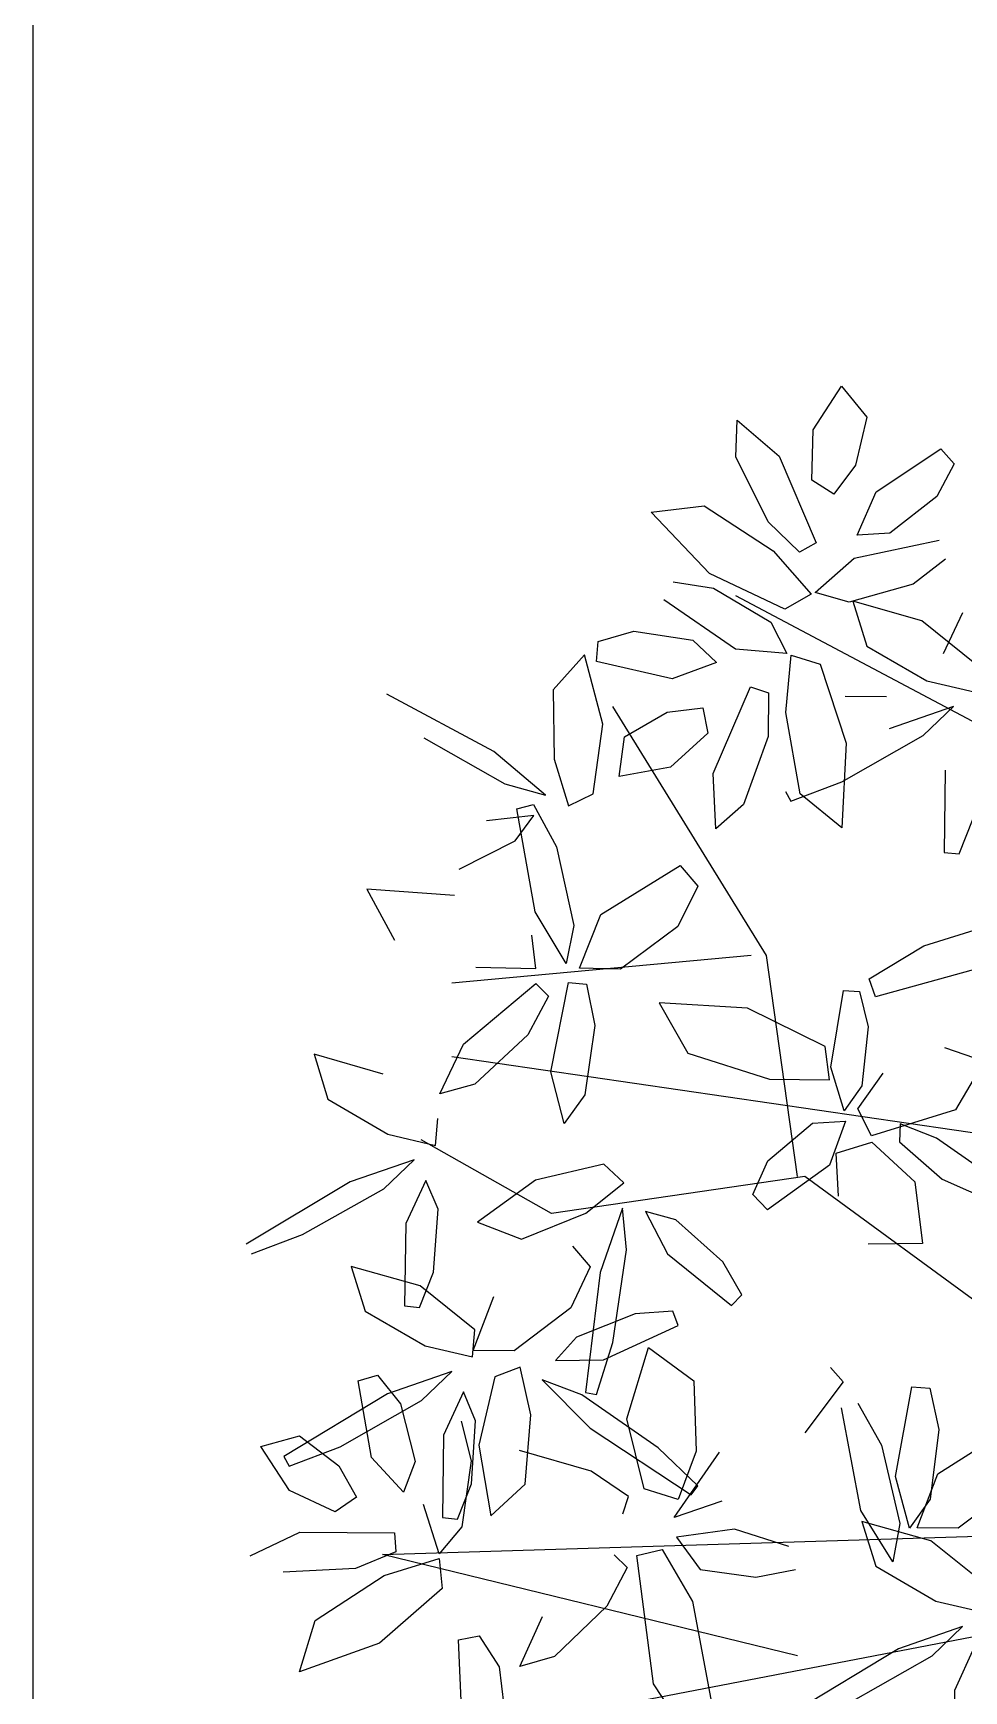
# Model space of a CAD drawing. Extents: x 8365 to 8547, y -347 to -272.
# Drawn here: x 8489.898 to 8490.463, y -312.444 to -311.438 of the extents above; entities that cross this region are included whole.
import ezdxf

# ---------------------------------------------------------------- set-up
doc = ezdxf.new("R2010")
doc.units = 0
doc.layers.get('0').update_dxf_attribs({"linetype": 'CONTINUOUS'})
doc.layers.add('1', color=7, linetype='CONTINUOUS')

msp = doc.modelspace()

# ---------------------------------------------------------------- linework, layer by layer
at = {"color": 60}
for p, q in [((8490.371, -311.6785), (8490.3883, -311.6519)), ((8490.3883, -311.6519), (8490.4036, -311.6708)), ((8490.3241, -311.6949), (8490.3249, -311.6726)), ((8490.3249, -311.6726), (8490.3504, -311.6945)), ((8490.3703, -311.7091), (8490.371, -311.6785)), ((8490.4036, -311.6708), (8490.3967, -311.6999)), ((8490.3437, -311.7343), (8490.3241, -311.6949)), ((8490.3504, -311.6945), (8490.373, -311.7471)), ((8490.4093, -311.7161), (8490.4485, -311.6899)), ((8490.4566, -311.6991), (8490.4462, -311.719)), ((8490.4485, -311.6899), (8490.4566, -311.6991)), ((8490.3836, -311.7175), (8490.3703, -311.7091)), ((8490.3967, -311.6999), (8490.3836, -311.7175)), ((8490.3978, -311.7424), (8490.4093, -311.7161)), ((8490.4462, -311.719), (8490.4177, -311.7412)), ((8490.2727, -311.7285), (8490.305, -311.7245)), ((8490.3081, -311.7657), (8490.2727, -311.7285)), ((8490.305, -311.7245), (8490.3469, -311.752)), ((8490.3628, -311.7527), (8490.3437, -311.7343)), ((8490.373, -311.7471), (8490.3628, -311.7527)), ((8490.3959, -311.7563), (8490.4475, -311.7454)), ((8490.4177, -311.7412), (8490.3978, -311.7424)), ((8490.3469, -311.752), (8490.3698, -311.7783)), ((8490.3724, -311.7771), (8490.3959, -311.7563)), ((8490.4514, -311.757), (8490.4318, -311.7722)), ((8490.3539, -311.7873), (8490.3081, -311.7657)), ((8490.2862, -311.7708), (8490.3107, -311.7745)), ((8490.3107, -311.7745), (8490.3454, -311.7952)), ((8490.3698, -311.7783), (8490.3539, -311.7873)), ((8490.3929, -311.7831), (8490.3724, -311.7771)), ((8490.4318, -311.7722), (8490.3929, -311.7831)), ((8490.3239, -311.8115), (8490.2805, -311.7816)), ((8490.437, -311.7944), (8490.3952, -311.7825)), ((8490.3952, -311.7825), (8490.4036, -311.8097)), ((8490.4617, -311.7896), (8490.45, -311.8144)), ((8490.3454, -311.7952), (8490.3552, -311.8143)), ((8490.4703, -311.8211), (8490.437, -311.7944)), ((8490.2395, -311.819), (8490.2406, -311.8069)), ((8490.2406, -311.8069), (8490.2622, -311.8007)), ((8490.2622, -311.8007), (8490.298, -311.8061)), ((8490.298, -311.8061), (8490.3124, -311.8197)), ((8490.4036, -311.8097), (8490.4401, -311.8308)), ((8490.2324, -311.8151), (8490.2133, -311.8362)), ((8490.2435, -311.8571), (8490.2324, -311.8151)), ((8490.2855, -311.8295), (8490.2395, -311.819)), ((8490.3124, -311.8197), (8490.2855, -311.8295)), ((8490.3552, -311.8143), (8490.3239, -311.8115)), ((8490.3545, -311.8501), (8490.3578, -311.8153)), ((8490.3578, -311.8153), (8490.3753, -311.8207)), ((8490.3753, -311.8207), (8490.3911, -311.8687)), ((8490.1772, -311.8736), (8490.1123, -311.8389)), ((8490.2133, -311.8362), (8490.2138, -311.8784)), ((8490.3104, -311.8871), (8490.333, -311.8345)), ((8490.333, -311.8345), (8490.344, -311.838)), ((8490.344, -311.838), (8490.3438, -311.8646)), ((8490.4156, -311.8406), (8490.3906, -311.8404)), ((8490.4401, -311.8308), (8490.4689, -311.8375)), ((8490.2565, -311.8647), (8490.2824, -311.8498)), ((8490.2824, -311.8498), (8490.3041, -311.8472)), ((8490.3041, -311.8472), (8490.3072, -311.8626)), ((8490.3633, -311.8994), (8490.3545, -311.8501)), ((8490.4562, -311.8463), (8490.4173, -311.8599)), ((8490.4378, -311.864), (8490.4562, -311.8463)), ((8490.2375, -311.8993), (8490.2435, -311.8571)), ((8490.1348, -311.8653), (8490.184, -311.8933)), ((8490.2533, -311.8889), (8490.2565, -311.8647)), ((8490.3072, -311.8626), (8490.2846, -311.8831)), ((8490.3438, -311.8646), (8490.3288, -311.9059)), ((8490.3911, -311.8687), (8490.3885, -311.9201)), ((8490.3886, -311.8921), (8490.4378, -311.864)), ((8490.2086, -311.9002), (8490.1772, -311.8736)), ((8490.2138, -311.8784), (8490.2227, -311.9066)), ((8490.2846, -311.8831), (8490.2533, -311.8889)), ((8490.312, -311.9206), (8490.3104, -311.8871)), ((8490.4513, -311.885), (8490.4506, -311.9349)), ((8490.184, -311.8933), (8490.2086, -311.9002)), ((8490.2227, -311.9066), (8490.2375, -311.8993)), ((8490.3544, -311.8979), (8490.3576, -311.9038)), ((8490.3576, -311.9038), (8490.3886, -311.8921)), ((8490.3885, -311.9201), (8490.3633, -311.8994)), ((8490.1913, -311.9084), (8490.2014, -311.9058)), ((8490.2024, -311.971), (8490.1913, -311.9084)), ((8490.2014, -311.9058), (8490.2153, -311.9315)), ((8490.3288, -311.9059), (8490.312, -311.9206)), ((8490.2016, -311.9126), (8490.1728, -311.9157)), ((8490.1903, -311.9279), (8490.2016, -311.9126)), ((8490.4597, -311.9358), (8490.4682, -311.9144)), ((8490.1562, -311.9452), (8490.1903, -311.9279)), ((8490.2153, -311.9315), (8490.2259, -311.9792)), ((8490.4506, -311.9349), (8490.4597, -311.9358)), ((8490.2423, -311.9726), (8490.2904, -311.9428)), ((8490.2904, -311.9428), (8490.301, -311.9554)), ((8490.1535, -311.9611), (8490.1001, -311.9573)), ((8490.1001, -311.9573), (8490.117, -311.9881)), ((8490.301, -311.9554), (8490.289, -311.98)), ((8490.2212, -312.0023), (8490.2024, -311.971)), ((8490.2259, -311.9792), (8490.2212, -312.0023)), ((8490.2292, -312.0052), (8490.2423, -311.9726)), ((8490.289, -311.98), (8490.2542, -312.0057)), ((8490.4382, -311.9917), (8490.5004, -311.9721)), ((8490.2028, -312.0053), (8490.2003, -311.9851)), ((8490.4051, -312.0116), (8490.4382, -311.9917)), ((8490.4907, -312), (8490.409, -312.0225)), ((8490.1663, -312.0045), (8490.2028, -312.0053)), ((8490.2542, -312.0057), (8490.2292, -312.0052)), ((8490.409, -312.0225), (8490.4051, -312.0116)), ((8490.1588, -312.0513), (8490.2027, -312.0145)), ((8490.2027, -312.0145), (8490.2105, -312.0222)), ((8490.2119, -312.0681), (8490.2225, -312.0138)), ((8490.2225, -312.0138), (8490.2335, -312.0148)), ((8490.2335, -312.0148), (8490.2385, -312.04)), ((8490.3818, -312.0653), (8490.3895, -312.0188)), ((8490.3895, -312.0188), (8490.3992, -312.0194)), ((8490.3992, -312.0194), (8490.4045, -312.0407)), ((8490.2105, -312.0222), (8490.1979, -312.0456)), ((8490.3312, -312.0294), (8490.2777, -312.0263)), ((8490.2777, -312.0263), (8490.295, -312.0568)), ((8490.3783, -312.0527), (8490.3312, -312.0294)), ((8490.2385, -312.04), (8490.2326, -312.0821)), ((8490.4045, -312.0407), (8490.4007, -312.0766)), ((8490.1446, -312.0814), (8490.1588, -312.0513)), ((8490.1979, -312.0456), (8490.1658, -312.0755)), ((8490.1101, -312.0695), (8490.0683, -312.0574)), ((8490.0683, -312.0574), (8490.0766, -312.0846)), ((8490.295, -312.0568), (8490.3445, -312.0725)), ((8490.3811, -312.0729), (8490.3783, -312.0527)), ((8490.4508, -312.0533), (8490.4748, -312.0616)), ((8490.4748, -312.0616), (8490.4574, -312.0911)), ((8490.2199, -312.0995), (8490.2119, -312.0681)), ((8490.39, -312.0917), (8490.3818, -312.0653)), ((8490.3983, -312.0906), (8490.4135, -312.0689)), ((8490.1658, -312.0755), (8490.1446, -312.0814)), ((8490.3445, -312.0725), (8490.3811, -312.0729)), ((8490.4007, -312.0766), (8490.39, -312.0917)), ((8490.0766, -312.0846), (8490.113, -312.1059)), ((8490.2326, -312.0821), (8490.2199, -312.0995)), ((8490.4066, -312.1069), (8490.3983, -312.0906)), ((8490.4574, -312.0911), (8490.4066, -312.1069)), ((8490.1418, -312.1128), (8490.1432, -312.0964)), ((8490.3435, -312.1221), (8490.3707, -312.0993)), ((8490.3707, -312.0993), (8490.3907, -312.098)), ((8490.3907, -312.098), (8490.381, -312.1248)), ((8490.424, -312.0997), (8490.4235, -312.1106)), ((8490.446, -312.1084), (8490.424, -312.0997)), ((8490.113, -312.1059), (8490.1418, -312.1128)), ((8490.3851, -312.1174), (8490.4068, -312.1107)), ((8490.4068, -312.1107), (8490.4329, -312.1348)), ((8490.4235, -312.1106), (8490.4494, -312.1333)), ((8490.4741, -312.1279), (8490.446, -312.1084)), ((8490.129, -312.1215), (8490.0901, -312.1349)), ((8490.1105, -312.1391), (8490.129, -312.1215)), ((8490.3345, -312.1425), (8490.3435, -312.1221)), ((8490.3864, -312.1436), (8490.3851, -312.1174)), ((8490.2441, -312.1242), (8490.2026, -312.1339)), ((8490.2562, -312.1354), (8490.2441, -312.1242)), ((8490.381, -312.1248), (8490.3433, -312.1518)), ((8490.0901, -312.1349), (8490.0269, -312.1726)), ((8490.0612, -312.1669), (8490.1105, -312.1391)), ((8490.1361, -312.134), (8490.1239, -312.1602)), ((8490.1434, -312.1515), (8490.1361, -312.134)), ((8490.2026, -312.1339), (8490.1674, -312.1594)), ((8490.2331, -312.1539), (8490.2562, -312.1354)), ((8490.4329, -312.1348), (8490.4375, -312.1722)), ((8490.4494, -312.1333), (8490.4813, -312.1474)), ((8490.1407, -312.1897), (8490.1434, -312.1515)), ((8490.2553, -312.1508), (8490.2419, -312.1898)), ((8490.2578, -312.1762), (8490.2553, -312.1508)), ((8490.3433, -312.1518), (8490.3345, -312.1425)), ((8490.1239, -312.1602), (8490.123, -312.2101)), ((8490.1674, -312.1594), (8490.194, -312.1696)), ((8490.194, -312.1696), (8490.2331, -312.1539)), ((8490.2878, -312.1579), (8490.2694, -312.1529)), ((8490.2694, -312.1529), (8490.2827, -312.1786)), ((8490.3163, -312.1835), (8490.2878, -312.1579)), ((8490.0301, -312.1785), (8490.0612, -312.1669)), ((8490.4375, -312.1722), (8490.4044, -312.1727)), ((8490.225, -312.174), (8490.2358, -312.1865)), ((8490.2495, -312.2323), (8490.2578, -312.1762)), ((8490.2827, -312.1786), (8490.3215, -312.21)), ((8490.1325, -312.198), (8490.0907, -312.1862)), ((8490.0907, -312.1862), (8490.0991, -312.2133)), ((8490.1321, -312.2111), (8490.1407, -312.1897)), ((8490.2358, -312.1865), (8490.2241, -312.2113)), ((8490.2419, -312.1898), (8490.2329, -312.2628)), ((8490.3279, -312.2034), (8490.3163, -312.1835)), ((8490.1657, -312.2247), (8490.1325, -312.198)), ((8490.123, -312.2101), (8490.1321, -312.2111)), ((8490.1647, -312.2373), (8490.1773, -312.2045)), ((8490.2241, -312.2113), (8490.1897, -312.2375)), ((8490.3215, -312.21), (8490.3279, -312.2034)), ((8490.0991, -312.2133), (8490.1356, -312.2344)), ((8490.2631, -312.2149), (8490.2275, -312.2291)), ((8490.2438, -312.2428), (8490.2891, -312.222)), ((8490.286, -312.2133), (8490.2631, -312.2149)), ((8490.2891, -312.222), (8490.286, -312.2133)), ((8490.1644, -312.2411), (8490.1657, -312.2247)), ((8490.2275, -312.2291), (8490.2148, -312.2433)), ((8490.2395, -312.2639), (8490.2495, -312.2323)), ((8490.1356, -312.2344), (8490.1644, -312.2411)), ((8490.1897, -312.2375), (8490.1647, -312.2373)), ((8490.2148, -312.2433), (8490.2438, -312.2428)), ((8490.258, -312.2787), (8490.2712, -312.2355)), ((8490.2712, -312.2355), (8490.2986, -312.2557)), ((8490.0949, -312.2557), (8490.1066, -312.2521)), ((8490.1066, -312.2521), (8490.1207, -312.2696)), ((8490.1517, -312.25), (8490.1128, -312.2635)), ((8490.1333, -312.2676), (8490.1517, -312.25)), ((8490.1933, -312.2473), (8490.1779, -312.2532)), ((8490.1997, -312.2763), (8490.1933, -312.2473)), ((8490.3816, -312.2476), (8490.3893, -312.2563)), ((8490.1031, -312.3022), (8490.0949, -312.2557)), ((8490.1588, -312.2624), (8490.1468, -312.2887)), ((8490.1662, -312.2799), (8490.1588, -312.2624)), ((8490.1779, -312.2532), (8490.1681, -312.2947)), ((8490.2306, -312.2641), (8490.2067, -312.255)), ((8490.2067, -312.255), (8490.2357, -312.2843)), ((8490.2329, -312.2628), (8490.2395, -312.2639)), ((8490.2986, -312.2557), (8490.3001, -312.2984)), ((8490.3893, -312.2563), (8490.366, -312.2871)), ((8490.4211, -312.3137), (8490.431, -312.2592)), ((8490.431, -312.2592), (8490.442, -312.2601)), ((8490.442, -312.2601), (8490.4474, -312.2852)), ((8490.1128, -312.2635), (8490.0499, -312.3016)), ((8490.0841, -312.2957), (8490.1333, -312.2676)), ((8490.1207, -312.2696), (8490.1295, -312.3046)), ((8490.2771, -312.2964), (8490.2306, -312.2641)), ((8490.4001, -312.3344), (8490.3882, -312.272)), ((8490.3982, -312.2692), (8490.4125, -312.2947)), ((8490.1575, -312.2801), (8490.1636, -312.3042)), ((8490.1637, -312.3181), (8490.1662, -312.2799)), ((8490.1963, -312.3183), (8490.1997, -312.2763)), ((8490.2685, -312.3211), (8490.258, -312.2787)), ((8490.4468, -312.3121), (8490.4945, -312.2816)), ((8490.0359, -312.2955), (8490.0594, -312.2891)), ((8490.0594, -312.2891), (8490.0832, -312.3072)), ((8490.1468, -312.2887), (8490.1461, -312.3385)), ((8490.2357, -312.2843), (8490.2971, -312.3248)), ((8490.4474, -312.2852), (8490.4421, -312.3274)), ((8490.0533, -312.3221), (8490.0359, -312.2955)), ((8490.0499, -312.3016), (8490.0531, -312.3075)), ((8490.0531, -312.3075), (8490.0841, -312.2957)), ((8490.1225, -312.3233), (8490.1031, -312.3022)), ((8490.1681, -312.2947), (8490.1754, -312.3376)), ((8490.2364, -312.3105), (8490.1929, -312.298)), ((8490.3011, -312.3193), (8490.2771, -312.2964)), ((8490.2867, -312.3385), (8490.3142, -312.299)), ((8490.3001, -312.2984), (8490.2892, -312.3276)), ((8490.4125, -312.2947), (8490.4238, -312.3422)), ((8490.0832, -312.3072), (8490.094, -312.3262)), ((8490.1295, -312.3046), (8490.1225, -312.3233)), ((8490.1636, -312.3042), (8490.1579, -312.3442)), ((8490.259, -312.3258), (8490.2364, -312.3105)), ((8490.4342, -312.3448), (8490.4468, -312.3121)), ((8490.081, -312.3351), (8490.0533, -312.3221)), ((8490.1552, -312.3395), (8490.1637, -312.3181)), ((8490.1754, -312.3376), (8490.1963, -312.3183)), ((8490.2892, -312.3276), (8490.2685, -312.3211)), ((8490.2971, -312.3248), (8490.3011, -312.3193)), ((8490.4296, -312.345), (8490.4211, -312.3137)), ((8490.4937, -312.3188), (8490.4592, -312.345)), ((8490.094, -312.3262), (8490.081, -312.3351)), ((8490.1441, -312.3606), (8490.1346, -312.3306)), ((8490.2555, -312.3363), (8490.259, -312.3258)), ((8490.3156, -312.3286), (8490.2867, -312.3385)), ((8490.4421, -312.3274), (8490.4296, -312.345)), ((8490.1461, -312.3385), (8490.1552, -312.3395)), ((8490.4194, -312.3654), (8490.4001, -312.3344)), ((8490.4426, -312.3528), (8490.4007, -312.341)), ((8490.4007, -312.341), (8490.4092, -312.3682)), ((8490.4238, -312.3422), (8490.4194, -312.3654)), ((8490.0293, -312.3619), (8490.0596, -312.3474)), ((8490.0596, -312.3474), (8490.1169, -312.3479)), ((8490.1169, -312.3479), (8490.1179, -312.3595)), ((8490.1579, -312.3442), (8490.1441, -312.3606)), ((8490.3233, -312.3456), (8490.2881, -312.3505)), ((8490.2881, -312.3505), (8490.3025, -312.3701)), ((8490.3564, -312.3561), (8490.3233, -312.3456)), ((8490.4592, -312.345), (8490.4342, -312.3448)), ((8490.4758, -312.3795), (8490.4426, -312.3528)), ((8490.1179, -312.3595), (8490.0933, -312.3696)), ((8490.1108, -312.3738), (8490.1442, -312.3634)), ((8490.1442, -312.3634), (8490.146, -312.3816)), ((8490.2503, -312.3613), (8490.2582, -312.3689)), ((8490.264, -312.3617), (8490.2795, -312.3581)), ((8490.2742, -312.4395), (8490.264, -312.3617)), ((8490.2795, -312.3581), (8490.2979, -312.3896)), ((8490.0933, -312.3696), (8490.0494, -312.3717)), ((8490.0688, -312.401), (8490.1108, -312.3738)), ((8490.2582, -312.3689), (8490.2459, -312.3924)), ((8490.3025, -312.3701), (8490.3364, -312.3748)), ((8490.3364, -312.3748), (8490.3603, -312.3702)), ((8490.4092, -312.3682), (8490.4456, -312.3893)), ((8490.146, -312.3816), (8490.1078, -312.4148)), ((8490.2459, -312.3924), (8490.2142, -312.4229)), ((8490.2979, -312.3896), (8490.309, -312.4488)), ((8490.4456, -312.3893), (8490.4745, -312.396)), ((8490.0594, -312.4322), (8490.0688, -312.401)), ((8490.1931, -312.429), (8490.2069, -312.3987)), ((8490.1558, -312.4128), (8490.1684, -312.4105)), ((8490.1578, -312.4591), (8490.1558, -312.4128)), ((8490.1684, -312.4105), (8490.1806, -312.4292)), ((8490.4618, -312.4048), (8490.4229, -312.4183)), ((8490.4433, -312.4225), (8490.4618, -312.4048)), ((8490.1078, -312.4148), (8490.0594, -312.4322)), ((8490.2142, -312.4229), (8490.1931, -312.429)), ((8490.4229, -312.4183), (8490.3599, -312.4564)), ((8490.3941, -312.4505), (8490.4433, -312.4225)), ((8490.4689, -312.4172), (8490.4569, -312.4435)), ((8490.1806, -312.4292), (8490.1848, -312.4644)), ((8490.2996, -312.4779), (8490.2742, -312.4395)), ((8490.4569, -312.4435), (8490.4562, -312.4933))]:
    msp.add_line(p, q, dxfattribs=at)
at = {"color": 44}
for p, q in [((8490.5246, -311.8856), (8490.3242, -311.7793)), ((8490.3428, -311.9974), (8490.2496, -311.8464)), ((8490.3335, -311.9974), (8490.1517, -312.0142)), ((8490.3615, -312.1317), (8490.3428, -311.9974)), ((8490.6504, -312.1317), (8490.1517, -312.059)), ((8490.2123, -312.154), (8490.1331, -312.1093)), ((8490.3661, -312.1317), (8490.2123, -312.154)), ((8490.6365, -312.3297), (8490.3661, -312.1317)), ((8490.1098, -312.361), (8490.6089, -312.3456)), ((8490.3615, -312.4225), (8490.1098, -312.361)), ((8490.4966, -312.4057), (8490.1471, -312.4728))]:
    msp.add_line(p, q, dxfattribs=at)
at = {"layer": '1', "color": 1, "linetype": 'CONTINUOUS'}
msp.add_line((8489.8977, -321.5899), (8489.8977, -306.2757), dxfattribs=at)

doc.saveas('drawing.dxf')
